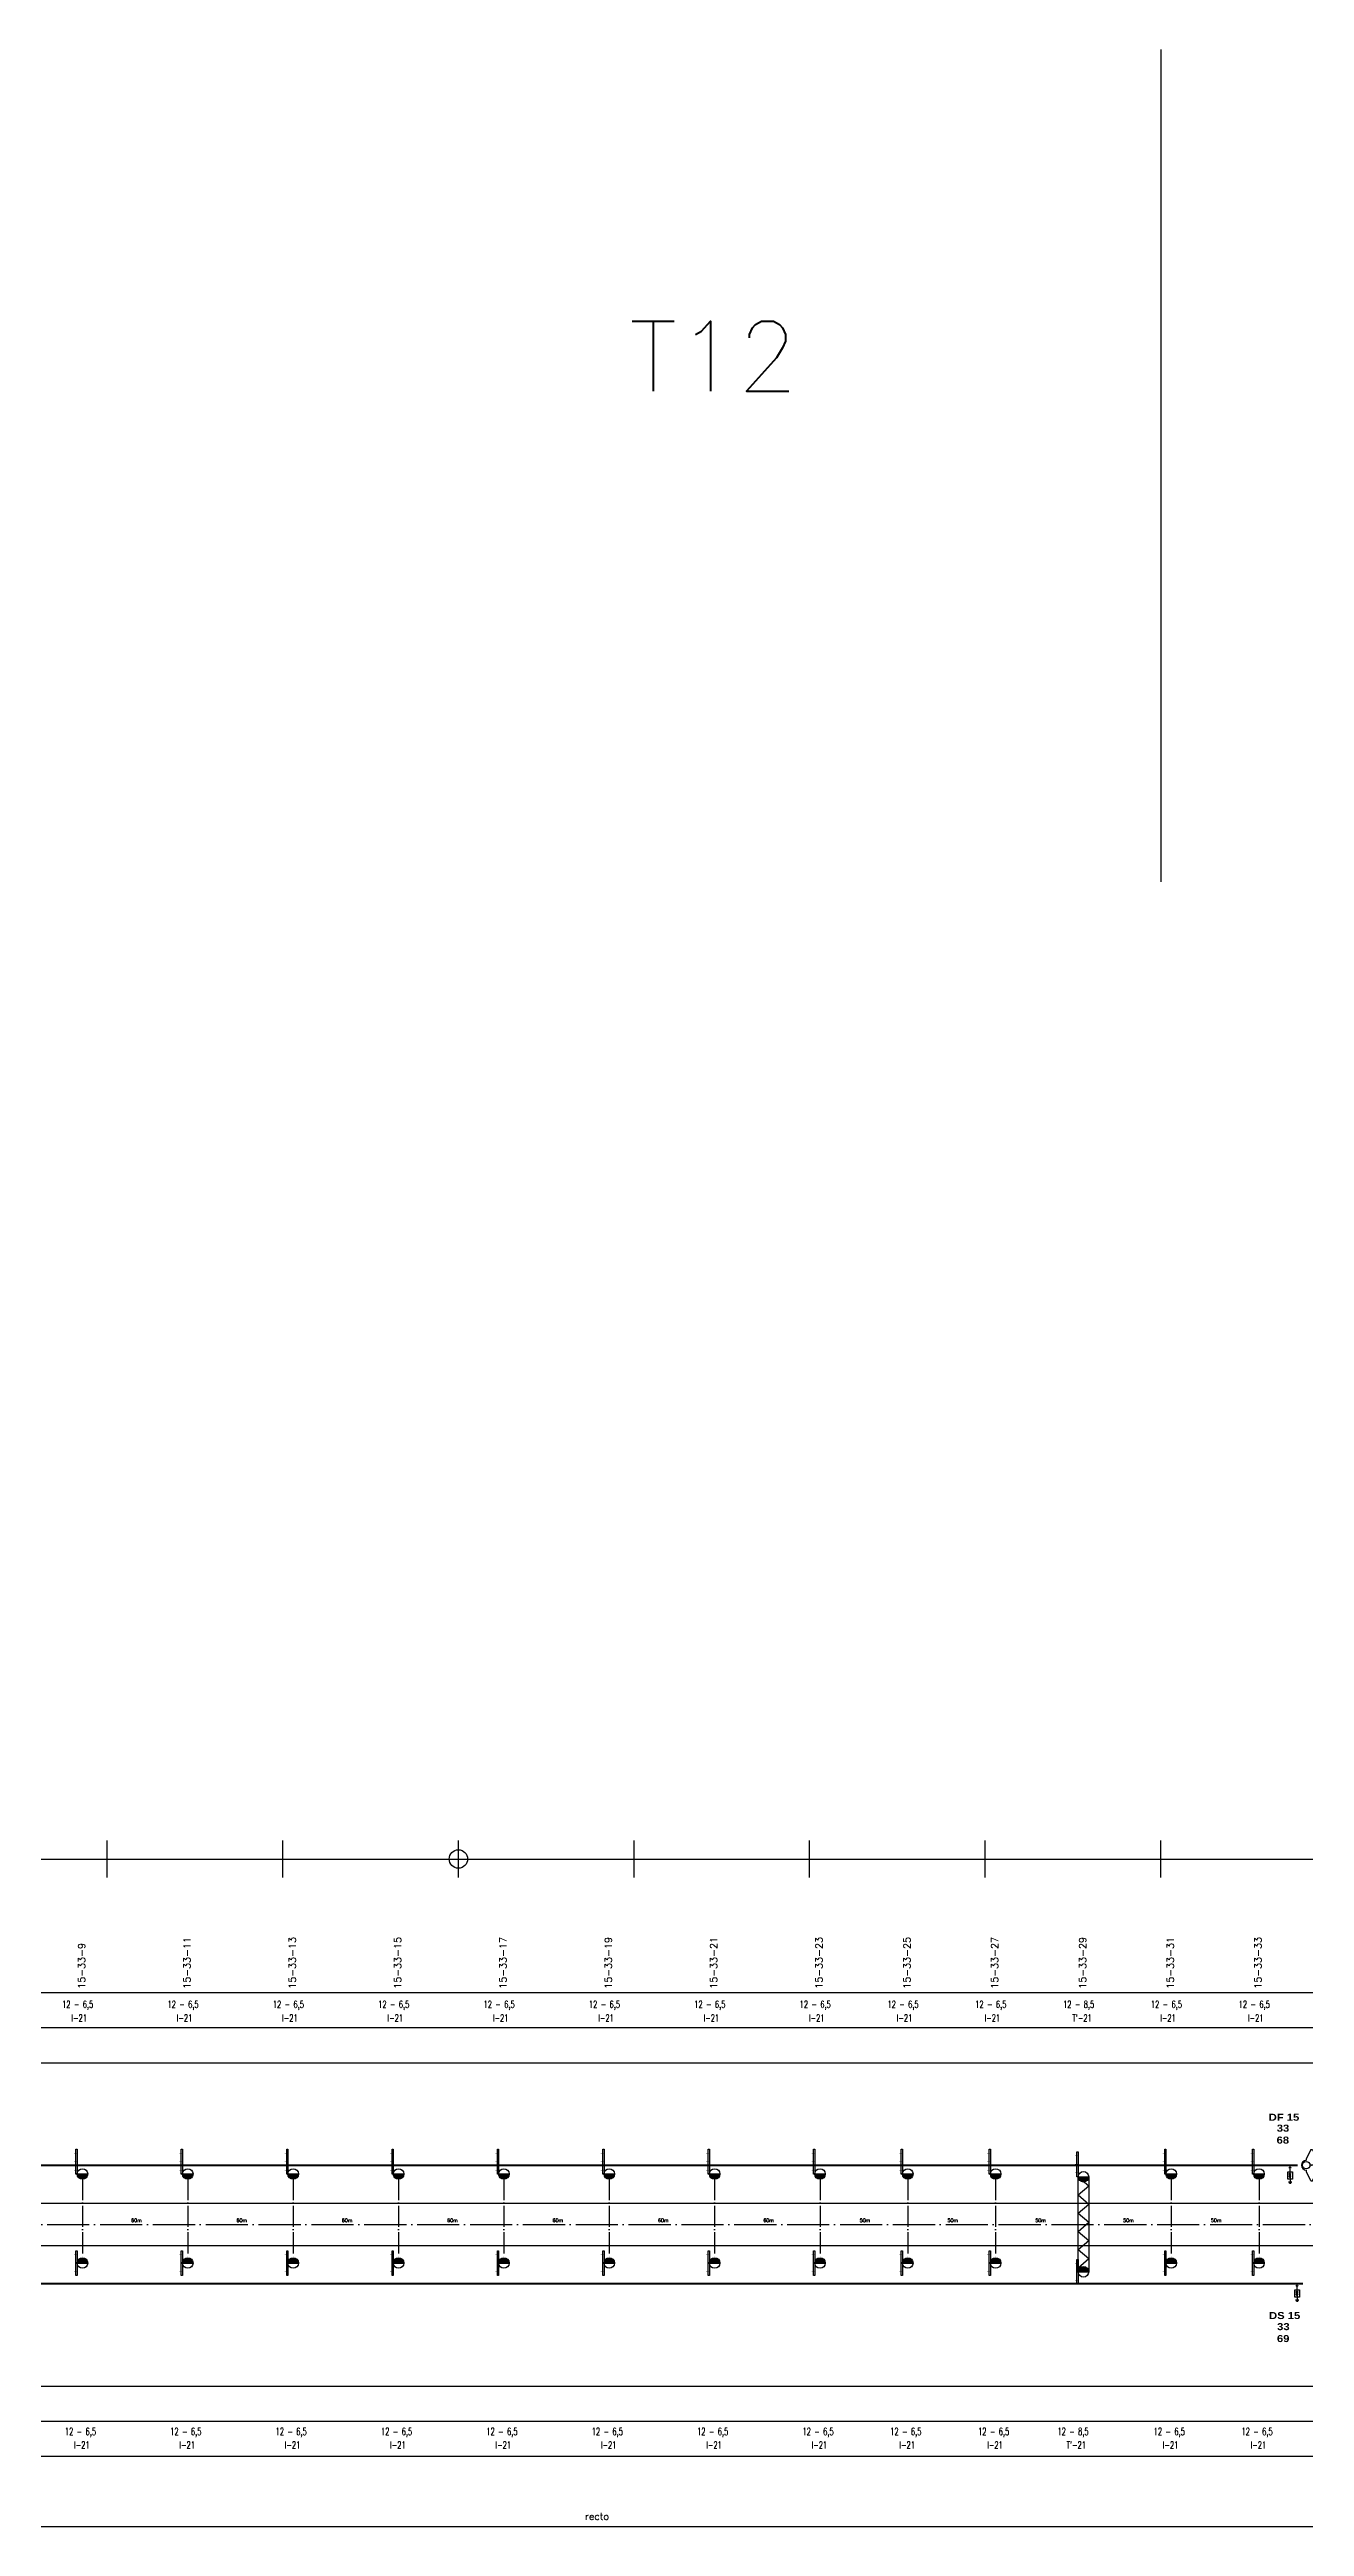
# Model space of a CAD drawing. Header units: millimetres. Extents: x 63 to 27368, y 135 to 1565.
# Drawn here: x 7835 to 8550, y 155 to 1565 of the extents above; entities that cross this region are included whole.
import ezdxf

# ---------------------------------------------------------------- set-up
doc = ezdxf.new("R2010")
doc.units = ezdxf.units.MM
doc.linetypes.add('ACAD_ISO04W100', pattern=[30, 24, -3, 0, -3])
for name, color, linetype in [('CARTELES', 7, 'Continuous'), ('catenaria via ascendente', 7, 'Continuous'), ('Cruceta Fe', 42, 'Continuous'), ('Descargadores', 30, 'Continuous'), ('Eje de entrevías', 254, 'Continuous'), ('LDF', 5, 'Continuous'), ('LDS', 1, 'Continuous'), ('longitud vano', 7, 'Continuous'), ('Nº de poste', 6, 'Continuous'), ('retención LDF-LDS', 6, 'Continuous'), ('TEXTOS', 3, 'Continuous')]:
    doc.layers.add(name, color=color, linetype=linetype)
doc.styles.add('STYLE1', font='romans.shx')
doc.styles.add('TEXTO_SELLO', font='')
doc.styles.get('TEXTO_SELLO').set_extended_font_data('Arial Black', bold=True)

# ---------------------------------------------------------------- blocks, each defined once
blk = doc.blocks.new('Retención LDF')
at = {"color": 5}
blk.add_circle((0, 0), 0.128, dxfattribs=at)
at = {"layer": 'retención LDF-LDS', "color": 5}
for p, q in [((-0.5, 9), (-3, 3.8)), ((-3, 2.8), (-3, 3.8)), ((1, 0), (-1, 0)), ((-0.5, 9), (0.5, 9)), ((0.5, 9), (3, 3.8)), ((3, 2.8), (3, 3.8)), ((-3, -3.8), (-3, -2.8)), ((-0.5, -9), (-3, -3.8)), ((-0.5, -9), (0.5, -9)), ((0.5, -9), (3, -3.8)), ((3, -3.8), (3, -2.8))]:
    blk.add_line(p, q, dxfattribs=at)
for centre in [(-3.1, 0), (3.1, 0)]:
    blk.add_circle(centre, 2.1, dxfattribs=at)
for centre, start, end in [((-3, 0), 90, 270), ((3, 0), 270, 90)]:
    blk.add_arc(centre, 2.79, start, end, dxfattribs=at)
blk = doc.blocks.new('Descargador')
at = {"color": 30}
for p, q in [((0, -3.8), (0, 0)), ((0, -4), (-0.5, -3.1)), ((0, -4.8), (-0.5, -3.9)), ((0, -5.6), (-0.5, -4.7)), ((0, -4), (0.5, -3.1)), ((0, -4.8), (0.5, -3.9)), ((0, -5.6), (0.5, -4.7))]:
    blk.add_line(p, q, dxfattribs=at)
at = {"layer": 'Descargadores', "color": 30}
for p, q in [((-1, -8.1), (1, -8.1)), ((-0.7, -8.5), (0.7, -8.5)), ((-0.4, -8.9), (0.4, -8.9)), ((0, -5.6), (0, -8.1))]:
    blk.add_line(p, q, dxfattribs=at)
blk.add_lwpolyline([(-1.3, -2.3), (1.3, -2.3), (1.3, -6.6), (-1.3, -6.6)], close=True, dxfattribs=at)
blk.add_circle((0, 0), 0.381, dxfattribs=at)
blk = doc.blocks.new('Cruceta Fe 1')
at = {"layer": 'Cruceta Fe', "const_width": 0.1}
for points in [[(-0.92, 2.45), (0, 2.45)], [(-0.92, -2.45), (0, -2.45)]]:
    blk.add_lwpolyline(points, dxfattribs=at)
at = {"layer": 'Cruceta Fe'}
blk.add_lwpolyline([(-0.35, 3.52), (0, 3.52), (0, -3.52), (-0.35, -3.52)], close=True, dxfattribs=at)
blk = doc.blocks.new('Cruceta Fe')
at = {"layer": 'Cruceta Fe', "const_width": 0.1}
for points in [[(-0.92, 2.45), (0, 2.45)], [(-0.92, 0), (0, 0)], [(-0.92, -2.45), (0, -2.45)]]:
    blk.add_lwpolyline(points, dxfattribs=at)
at = {"layer": 'Cruceta Fe'}
blk.add_lwpolyline([(-0.35, 3.52), (0, 3.52), (0, -3.52), (-0.35, -3.52)], close=True, dxfattribs=at)

msp = doc.modelspace()

# ---------------------------------------------------------------- hatches: boundary and pattern name
for points in [[(7857.1, 355.7), (7851.1, 355.7, 1)], [(7917.1, 355.7), (7911.1, 355.7, 1)], [(7977.1, 355.7), (7971.1, 355.7, 1)], [(8037.1, 355.7), (8031.1, 355.7, 1)], [(8097.1, 355.7), (8091.1, 355.7, 1)], [(8157.1, 355.7), (8151.1, 355.7, 1)], [(8217.1, 355.7), (8211.1, 355.7, 1)], [(8277.1, 355.7), (8271.1, 355.7, 1)], [(8327.1, 355.7), (8321.1, 355.7, 1)], [(8377.1, 355.7), (8371.1, 355.7, 1)], [(8427.1, 354.1), (8421.1, 354.1, 1)], [(8477.1, 355.7), (8471.1, 355.7, 1)], [(8527.1, 355.7), (8521.1, 355.7, 1)], [(7857.1, 305), (7851.1, 305, -1)], [(7917.1, 305), (7911.1, 305, -1)], [(7977.1, 305), (7971.1, 305, -1)], [(8037.1, 305), (8031.1, 305, -1)], [(8097.1, 305), (8091.1, 305, -1)], [(8157.1, 305), (8151.1, 305, -1)], [(8217.1, 305), (8211.1, 305, -1)], [(8277.1, 305), (8271.1, 305, -1)], [(8327.1, 305), (8321.1, 305, -1)], [(8377.1, 305), (8371.1, 305, -1)], [(8427.1, 300), (8421.1, 300, -1)], [(8477.1, 305), (8471.1, 305, -1)], [(8527.1, 305), (8521.1, 305, -1)]]:
    msp.add_hatch(color=256).paths.add_polyline_path(points)

# ---------------------------------------------------------------- linework, layer by layer
for p, q in [((8468.2, 1565.1), (8468.2, 1091.2)), ((7868.2, 524.4), (7868.2, 545.6)), ((7968.2, 524.4), (7968.2, 545.6)), ((8068.2, 524.4), (8068.2, 545.6)), ((8168.2, 524.4), (8168.2, 545.6)), ((8268.2, 524.4), (8268.2, 545.6)), ((8368.2, 524.4), (8368.2, 545.6)), ((8468.2, 524.4), (8468.2, 545.6)), ((68.2, 535), (27368.2, 535)), ((68.2, 459), (27368.2, 459)), ((68.2, 439), (27368.2, 439)), ((68.2, 419), (27368.2, 419)), ((7851.1, 355.7), (7857.1, 355.7)), ((7911.1, 355.7), (7917.1, 355.7)), ((7971.1, 355.7), (7977.1, 355.7)), ((8031.1, 355.7), (8037.1, 355.7)), ((8091.1, 355.7), (8097.1, 355.7)), ((8151.1, 355.7), (8157.1, 355.7)), ((8211.1, 355.7), (8217.1, 355.7)), ((8271.1, 355.7), (8277.1, 355.7)), ((8321.1, 355.7), (8327.1, 355.7)), ((8371.1, 355.7), (8377.1, 355.7)), ((8421.1, 354.1), (8427.1, 354.1)), ((8421.1, 300), (8421.1, 354.1)), ((8421.1, 354.1), (8427.1, 348.9)), ((8427.1, 354.1), (8427.1, 300)), ((8471.1, 355.7), (8477.1, 355.7)), ((8521.1, 355.7), (8527.1, 355.7)), ((8421.1, 343.8), (8427.1, 348.9)), ((8421.1, 343.8), (8427.1, 338.6)), ((8421.1, 333.4), (8427.1, 338.6)), ((8421.1, 333.4), (8427.1, 328.2)), ((8421.1, 323), (8427.1, 328.2)), ((8421.1, 323), (8427.1, 317.8)), ((8421.1, 312.7), (8427.1, 317.8)), ((8421.1, 312.7), (8427.1, 307.5)), ((7851.1, 305), (7857.1, 305)), ((7911.1, 305), (7917.1, 305)), ((7971.1, 305), (7977.1, 305)), ((8031.1, 305), (8037.1, 305)), ((8091.1, 305), (8097.1, 305)), ((8151.1, 305), (8157.1, 305)), ((8211.1, 305), (8217.1, 305)), ((8271.1, 305), (8277.1, 305)), ((8321.1, 305), (8327.1, 305)), ((8371.1, 305), (8377.1, 305)), ((8421.1, 302.3), (8427.1, 307.5)), ((8421.1, 302.3), (8421.7, 301.8)), ((8421.1, 300), (8427.1, 300)), ((8471.1, 305), (8477.1, 305)), ((8521.1, 305), (8527.1, 305)), ((68.2, 235), (27368.2, 235)), ((68.2, 215), (27368.2, 215)), ((68.2, 195), (27368.2, 195)), ((5287.8, 155), (11611.7, 155))]:
    msp.add_line(p, q)
at = {"linetype": 'ACAD_ISO04W100', "ltscale": 0.5}
for p, q in [((7854.1, 352.7), (7854.1, 308)), ((7914.1, 352.7), (7914.1, 308)), ((7974.1, 352.7), (7974.1, 308)), ((8034.1, 352.7), (8034.1, 308)), ((8094.1, 352.7), (8094.1, 308)), ((8154.1, 352.7), (8154.1, 308)), ((8214.1, 352.7), (8214.1, 308)), ((8274.1, 352.7), (8274.1, 308)), ((8324.1, 352.7), (8324.1, 308)), ((8374.1, 352.7), (8374.1, 308)), ((8474.1, 352.7), (8474.1, 308)), ((8524.1, 352.7), (8524.1, 308))]:
    msp.add_line(p, q, dxfattribs=at)
for centre, radius in [((8068.2, 535), 5.24), ((7854.1, 355.7), 3), ((7914.1, 355.7), 3), ((7974.1, 355.7), 3), ((8034.1, 355.7), 3), ((8094.1, 355.7), 3), ((8154.1, 355.7), 3), ((8214.1, 355.7), 3), ((8274.1, 355.7), 3), ((8324.1, 355.7), 3), ((8374.1, 355.7), 3), ((8424.1, 354.1), 3), ((8474.1, 355.7), 3), ((8524.1, 355.7), 3), ((7854.1, 305), 3), ((7914.1, 305), 3), ((7974.1, 305), 3), ((8034.1, 305), 3), ((8094.1, 305), 3), ((8154.1, 305), 3), ((8214.1, 305), 3), ((8274.1, 305), 3), ((8324.1, 305), 3), ((8374.1, 305), 3), ((8424.1, 300), 3), ((8474.1, 305), 3), ((8524.1, 305), 3)]:
    msp.add_circle(centre, radius)
at = {"layer": 'catenaria via ascendente'}
for p, q in [((68.2, 339), (27368.2, 339)), ((68.2, 315), (26873.7, 315))]:
    msp.add_line(p, q, dxfattribs=at)
at = {"layer": 'Eje de entrevías', "linetype": 'ACAD_ISO04W100'}
msp.add_line((68.2, 327), (27368.2, 327), dxfattribs=at)
at = {"layer": 'LDF', "lineweight": 50}
msp.add_line((7139.6, 360.7), (8546.1, 360.7), dxfattribs=at)
at = {"layer": 'LDS', "lineweight": 50}
msp.add_line((7136.6, 293.4), (8549.1, 293.4), dxfattribs=at)

# ---------------------------------------------------------------- block references
msp.add_blockref('Retención LDF', (8554.1, 360.7))
at = {"layer": 'Cruceta Fe', "xscale": 2, "yscale": 2, "zscale": 2}
for name, p in [('Cruceta Fe', (7851.1, 362.7)), ('Cruceta Fe', (7911.1, 362.7)), ('Cruceta Fe', (7971.1, 362.7)), ('Cruceta Fe', (8031.1, 362.7)), ('Cruceta Fe', (8091.1, 362.7)), ('Cruceta Fe', (8151.1, 362.7)), ('Cruceta Fe', (8211.1, 362.7)), ('Cruceta Fe', (8271.1, 362.7)), ('Cruceta Fe', (8321.1, 362.7)), ('Cruceta Fe', (8371.1, 362.7)), ('Cruceta Fe', (8421.1, 361.2)), ('Cruceta Fe', (8471.1, 362.7)), ('Cruceta Fe', (8521.1, 362.7)), ('Cruceta Fe 1', (7851.1, 304.9)), ('Cruceta Fe 1', (7911.1, 304.9)), ('Cruceta Fe 1', (7971.1, 304.9)), ('Cruceta Fe 1', (8031.1, 304.9)), ('Cruceta Fe 1', (8091.1, 304.9)), ('Cruceta Fe 1', (8151.1, 304.9)), ('Cruceta Fe 1', (8211.1, 304.9)), ('Cruceta Fe 1', (8271.1, 304.9)), ('Cruceta Fe 1', (8321.1, 304.9)), ('Cruceta Fe 1', (8371.1, 304.9)), ('Cruceta Fe 1', (8471.1, 304.9)), ('Cruceta Fe 1', (8521.1, 304.9)), ('Cruceta Fe 1', (8421.1, 300))]:
    msp.add_blockref(name, p, dxfattribs=at)
at = {"layer": 'Descargadores', "color": 30}
for p in [(8541.8, 359.3), (8545.8, 292.1)]:
    msp.add_blockref('Descargador', p, dxfattribs=at)

# ---------------------------------------------------------------- texts
at = {"color": 3, "linetype": 'Continuous', "style": 'STYLE1'}
msp.add_text('T12', height=40, dxfattribs=at).set_placement((8165.4, 1370.5))
at = {"layer": 'CARTELES', "linetype": 'Continuous', "style": 'TEXTO_SELLO'}
for s, p in [('DF 15', (8529.6, 386)), ('33', (8534.2, 379.8)), ('68', (8534.1, 373)), ('DS 15', (8529.8, 273.1)), ('33', (8534.4, 266.8)), ('69', (8534.3, 260))]:
    msp.add_text(s, height=4, dxfattribs=at).set_placement(p)
at = {"layer": 'longitud vano', "linetype": 'Continuous', "style": 'STYLE1'}
for s, p in [('60m', (7881.8, 328.3)), ('60m', (7941.8, 328.3)), ('60m', (8001.8, 328.3)), ('60m', (8061.8, 328.3)), ('60m', (8121.8, 328.3)), ('60m', (8181.8, 328.3)), ('60m', (8241.8, 328.3)), ('50m', (8296.7, 328.3)), ('50m', (8346.7, 328.3)), ('50m', (8396.7, 328.3)), ('50m', (8446.7, 328.3)), ('50m', (8496.7, 328.3))]:
    msp.add_text(s, height=2, dxfattribs=at).set_placement(p)
at = {"layer": 'Nº de poste', "linetype": 'Continuous', "style": 'STYLE1'}
for s, p in [('15-33-9', (7855.6, 461.1)), ('15-33-11', (7915.6, 461.1)), ('15-33-13', (7975.6, 461.1)), ('15-33-15', (8035.6, 461.1)), ('15-33-17', (8095.6, 461.1)), ('15-33-19', (8155.6, 461.1)), ('15-33-21', (8215.6, 461.1)), ('15-33-23', (8275.6, 461.1)), ('15-33-25', (8325.6, 461.1)), ('15-33-27', (8375.6, 461.1)), ('15-33-29', (8425.6, 461.1)), ('15-33-31', (8475.6, 461.1)), ('15-33-33', (8525.6, 461.1))]:
    msp.add_text(s, height=4, rotation=90, dxfattribs=at).set_placement(p)
at = {"layer": 'TEXTOS', "linetype": 'Continuous', "style": 'STYLE1', "width": 0.7}
for s, p in [('12 - 6,5', (7842.5, 450.3)), ('12 - 6,5', (7902.5, 450.3)), ('12 - 6,5', (7962.5, 450.3)), ('12 - 6,5', (8022.5, 450.3)), ('12 - 6,5', (8082.5, 450.3)), ('12 - 6,5', (8142.5, 450.3)), ('12 - 6,5', (8202.5, 450.3)), ('12 - 6,5', (8262.5, 450.3)), ('12 - 6,5', (8312.5, 450.3)), ('12 - 6,5', (8362.5, 450.3)), ('12 - 8,5', (8412.5, 450.3)), ('12 - 6,5', (8462.5, 450.3)), ('12 - 6,5', (8512.5, 450.3)), ('I-21', (7847.8, 442.5)), ('I-21', (7907.8, 442.5)), ('I-21', (7967.8, 442.5)), ('I-21', (8027.8, 442.5)), ('I-21', (8087.8, 442.5)), ('I-21', (8147.8, 442.5)), ('I-21', (8207.8, 442.5)), ('I-21', (8267.8, 442.5)), ('I-21', (8317.8, 442.5)), ('I-21', (8367.8, 442.5)), ("T'-21", (8417.8, 442.5)), ('I-21', (8467.8, 442.5)), ('I-21', (8517.8, 442.5)), ('12 - 6,5', (7844.1, 207.1)), ('I-21', (7849.3, 199.4)), ('12 - 6,5', (7904.1, 207.1)), ('I-21', (7909.3, 199.4)), ('12 - 6,5', (7964.1, 207.1)), ('I-21', (7969.3, 199.4)), ('12 - 6,5', (8024.1, 207.1)), ('I-21', (8029.3, 199.4)), ('12 - 6,5', (8084.1, 207.1)), ('I-21', (8089.3, 199.4)), ('12 - 6,5', (8144.1, 207.1)), ('I-21', (8149.3, 199.4)), ('12 - 6,5', (8204.1, 207.1)), ('I-21', (8209.3, 199.4)), ('12 - 6,5', (8264.1, 207.1)), ('I-21', (8269.3, 199.4)), ('12 - 6,5', (8314.1, 207.1)), ('I-21', (8319.3, 199.4)), ('12 - 6,5', (8364.1, 207.1)), ('I-21', (8369.3, 199.4)), ('12 - 8,5', (8409.3, 207.1)), ("T'-21", (8414.5, 199.4)), ('12 - 6,5', (8464.1, 207.1)), ('I-21', (8469.3, 199.4)), ('12 - 6,5', (8514.1, 207.1)), ('I-21', (8519.3, 199.4))]:
    msp.add_text(s, height=4, dxfattribs=at).set_placement(p)
at = {"layer": 'TEXTOS', "linetype": 'Continuous', "style": 'STYLE1'}
msp.add_text('recto', height=4, dxfattribs=at).set_placement((8140.3, 158.8))

doc.saveas('drawing.dxf')
